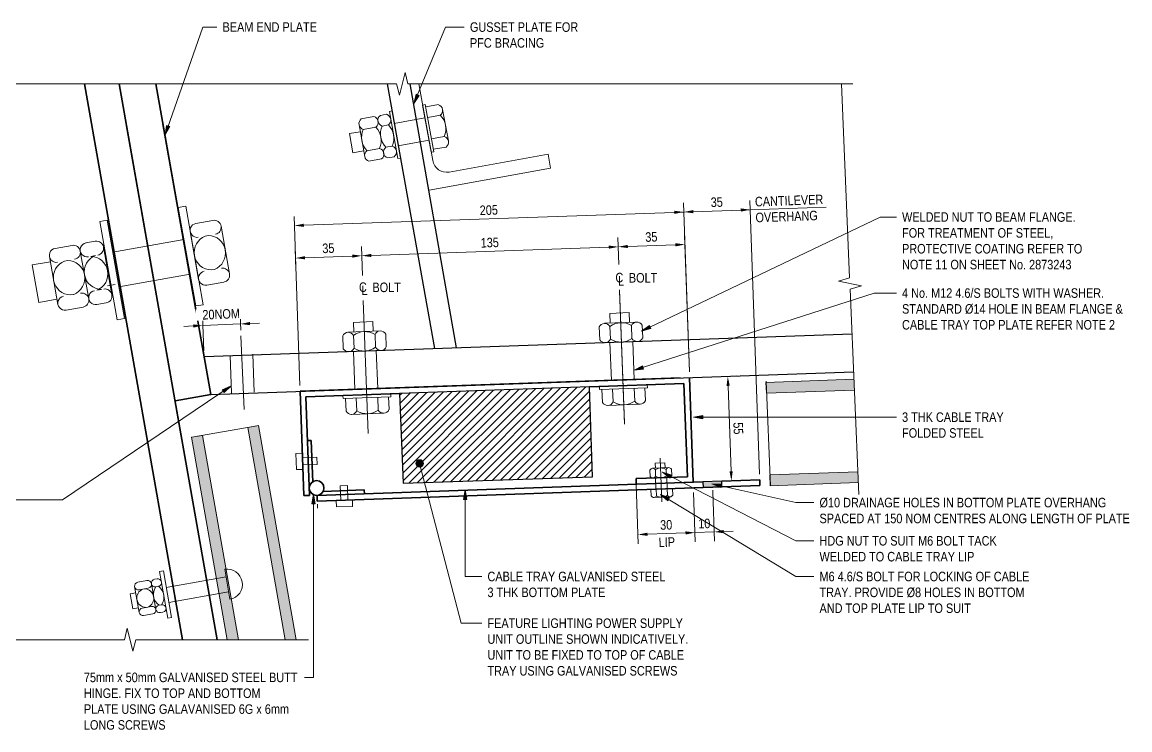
# Model space of a CAD drawing. Header units: metres. Extents: x 5.83 to 10.65, y 0.97 to 2.67.
# Drawn here: x 9.562 to 10.145, y 1.693 to 2.065 of the extents above; entities that cross this region are included whole.
import ezdxf

# ---------------------------------------------------------------- set-up
doc = ezdxf.new("R2010")
doc.units = ezdxf.units.M
doc.linetypes.add('JacobsCenter', pattern=[0.015, 0.009, -0.0015, 0.003, -0.0015])
doc.linetypes.add('JacobsDash', pattern=[0.0045, 0.003, -0.0015])
doc.layers.get('Defpoints').update_dxf_attribs({"color": 41})
for name, color, linetype, lineweight in [('A-ANNO-DIMS', 7, 'Continuous', 9), ('A-ANNO-NOTE', 7, 'Continuous', 9), ('A-DETL', 7, 'Continuous', 13), ('A-DETL-GENF', 7, 'Continuous', 9), ('G-ANNO-TEXT', 7, 'Continuous', 9)]:
    doc.layers.add(name, color=color, linetype=linetype, lineweight=lineweight)
doc.styles.add('Arial Narrow_1', font='ARIALN.TTF', dxfattribs={"height": 0.0025})
doc.styles.add('Arial Narrow_2', font='ARIALN.TTF', dxfattribs={"height": 0.005})
doc.dimstyles.new('Dimension_Standard_O__mm_', dxfattribs={"dimscale": 0.3048, "dimtxt": 0.005117, "dimasz": 0.016404, "dimexe": 0.015748, "dimexo": 0.009843, "dimgap": 0.009843, "dimtad": 1, "dimdec": 0, "dimlfac": 1000, "dimzin": 0, "dimdsep": 46, "dimtxsty": 'Arial Narrow_2', "dimsah": 1, "dimcen": 0.09, "dimaunit": 1, "dimadec": 4, "dimazin": 0, "dimtfac": 1, "dimtdec": 4, "dimtix": 1, "dimtmove": 0, "dimatfit": 3, "dimfxl": 1, "dimtvp": 1, "dimtfill": 1, "dimtolj": 1, "dimtzin": 0, "dimlwd": 18, "dimlwe": 18, "dimarcsym": 2})
doc.dimstyles.new('Dimension_Standard_T__mm__2', dxfattribs={"dimscale": 0.3048, "dimtxt": 0.005117, "dimasz": 0.016404, "dimexe": 0.015748, "dimexo": 0.009843, "dimgap": 0.006562, "dimtad": 1, "dimdec": 0, "dimlfac": 1000, "dimzin": 0, "dimdsep": 46, "dimtxsty": 'Arial Narrow_2', "dimsah": 1, "dimcen": 0.09, "dimaunit": 1, "dimadec": 4, "dimazin": 0, "dimtfac": 1, "dimtdec": 4, "dimtix": 1, "dimtmove": 0, "dimatfit": 3, "dimfxl": 1, "dimtvp": 1, "dimtolj": 1, "dimtzin": 0, "dimlwd": 18, "dimlwe": 18, "dimarcsym": 2})

# ---------------------------------------------------------------- blocks, each defined once
blk = doc.blocks.new('CS_DET_BreakLine_ViewScale - Std Break-6970492-DRG-2873236 - DETAIL F CABLE TRAY DETAIL')
at = {"layer": 'A-DETL-GENF'}
for p, q in [((0.1035, -0.006), (0.1065, 0.006)), ((0.1065, 0.006), (0.108, 0)), ((0, 0), (0.102, 0)), ((0.102, 0), (0.1035, -0.006)), ((0.108, 0), (0.216, 0))]:
    blk.add_line(p, q, dxfattribs=at)
blk = doc.blocks.new('CS_DET_BreakLine_ViewScale - Std Break-6970493-DRG-2873236 - DETAIL F CABLE TRAY DETAIL')
at = {"layer": 'A-DETL-GENF'}
for p, q in [((0.22953, -0.006), (0.23253, 0.006)), ((0.23253, 0.006), (0.23403, 0)), ((0, 0), (0.22803, 0)), ((0.22803, 0), (0.22953, -0.006)), ((0.23403, 0), (0.46807, 0))]:
    blk.add_line(p, q, dxfattribs=at)
blk = doc.blocks.new('CS_DET_BreakLine_ViewScale - Std Break-6970495-DRG-2873236 - DETAIL F CABLE TRAY DETAIL')
at = {"layer": 'A-DETL-GENF'}
for p, q in [((0.08636, 0.006), (0.08486, 0)), ((0.08936, -0.006), (0.08636, 0.006)), ((0.08486, 0), (-0.006, 0)), ((0.09086, 0), (0.08936, -0.006)), ((0.18171, 0), (0.09086, 0))]:
    blk.add_line(p, q, dxfattribs=at)
blk = doc.blocks.new('CS_Annot_Centreline Symbol4 - CS_Annot_Centreline Symbol-6057300-DRG-2873236 - DETAIL F CABLE TRAY DETAIL')
at = {"layer": 'A-ANNO-NOTE', "char_height": 0.0025, "attachment_point": 1, "style": 'Arial Narrow_1'}
for s, insert, width in [('C  ', (-0.00109, 0.00476), 0.0044093), ('L', (-0.00041, 0.00392), 0.0019241)]:
    blk.add_mtext(s, dxfattribs=dict(at, insert=insert, width=width))
blk = doc.blocks.new('DIMBLOCK16-DRG-2873236 - DETAIL F CABLE TRAY DETAIL')
at = {"layer": 'A-ANNO-DIMS', "color": 0, "lineweight": 18, "transparency": 16777216}
for p, q in [((9.91348, 1.88094), (9.91037, 1.96981)), ((9.71067, 1.95803), (9.90554, 1.96483)), ((9.70861, 1.87379), (9.70551, 1.96265))]:
    blk.add_line(p, q, dxfattribs=at)
at = {"layer": 'A-ANNO-DIMS', "color": 0, "transparency": 16777216}
for points in [[(9.90552, 1.96567), (9.90557, 1.964), (9.91054, 1.96501)], [(9.71064, 1.95886), (9.7107, 1.9572), (9.70567, 1.95785)]]:
    blk.add_solid(points, dxfattribs=at)
at = {"layer": 'Defpoints', "color": 0, "transparency": 16777216}
for p in [(9.91054, 1.96501), (9.91358, 1.87795), (9.70871, 1.87079)]:
    blk.add_point(p, dxfattribs=at)
at = {"layer": 'A-ANNO-DIMS', "color": 0, "lineweight": 18, "transparency": 16777216, "insert": (9.80795, 1.96598), "char_height": 0.005, "width": 0.0114039, "attachment_point": 5, "rotation": 2, "style": 'Arial Narrow_2'}
blk.add_mtext('\\A1;205', dxfattribs=at)
blk = doc.blocks.new('DIMBLOCK17-DRG-2873236 - DETAIL F CABLE TRAY DETAIL')
at = {"layer": 'A-ANNO-DIMS', "color": 0, "lineweight": 18, "transparency": 16777216}
for p, q in [((9.91348, 1.88094), (9.91097, 1.95274)), ((9.8764, 1.93735), (9.87591, 1.95152)), ((9.90614, 1.94777), (9.88107, 1.94689))]:
    blk.add_line(p, q, dxfattribs=at)
at = {"layer": 'A-ANNO-DIMS', "color": 0, "transparency": 16777216}
for points in [[(9.88104, 1.94773), (9.8811, 1.94606), (9.87608, 1.94672)], [(9.90611, 1.9486), (9.90617, 1.94694), (9.91114, 1.94794)]]:
    blk.add_solid(points, dxfattribs=at)
at = {"layer": 'Defpoints', "color": 0, "transparency": 16777216}
for p in [(9.87608, 1.94672), (9.87651, 1.93435), (9.91358, 1.87795)]:
    blk.add_point(p, dxfattribs=at)
at = {"layer": 'A-ANNO-DIMS', "color": 0, "lineweight": 18, "transparency": 16777216, "insert": (9.89345, 1.95188), "char_height": 0.005, "width": 0.0076026, "attachment_point": 5, "rotation": 2, "style": 'Arial Narrow_2'}
blk.add_mtext('\\A1;35', dxfattribs=at)
blk = doc.blocks.new('DIMBLOCK18-DRG-2873236 - DETAIL F CABLE TRAY DETAIL')
at = {"layer": 'A-ANNO-DIMS', "color": 0, "lineweight": 18, "transparency": 16777216}
for p, q in [((9.74152, 1.93167), (9.74099, 1.9468)), ((9.87108, 1.94654), (9.74616, 1.94218)), ((9.8764, 1.93735), (9.87591, 1.95152))]:
    blk.add_line(p, q, dxfattribs=at)
at = {"layer": 'A-ANNO-DIMS', "color": 0, "transparency": 16777216}
for points in [[(9.87105, 1.94738), (9.87111, 1.94571), (9.87608, 1.94672)], [(9.74613, 1.94301), (9.74619, 1.94135), (9.74116, 1.94201)]]:
    blk.add_solid(points, dxfattribs=at)
at = {"layer": 'Defpoints', "color": 0, "transparency": 16777216}
for p in [(9.74116, 1.94201), (9.74163, 1.92867), (9.87651, 1.93435)]:
    blk.add_point(p, dxfattribs=at)
at = {"layer": 'A-ANNO-DIMS', "color": 0, "lineweight": 18, "transparency": 16777216, "insert": (9.80846, 1.94891), "char_height": 0.005, "width": 0.0114039, "attachment_point": 5, "rotation": 2, "style": 'Arial Narrow_2'}
blk.add_mtext('\\A1;135', dxfattribs=at)
blk = doc.blocks.new('DIMBLOCK19-DRG-2873236 - DETAIL F CABLE TRAY DETAIL')
at = {"layer": 'A-ANNO-DIMS', "color": 0, "lineweight": 18, "transparency": 16777216}
for p, q in [((9.74152, 1.93167), (9.74099, 1.9468)), ((9.70648, 1.93478), (9.7061, 1.94559)), ((9.73616, 1.94183), (9.71127, 1.94096))]:
    blk.add_line(p, q, dxfattribs=at)
at = {"layer": 'A-ANNO-DIMS', "color": 0, "transparency": 16777216}
for points in [[(9.71124, 1.9418), (9.7113, 1.94013), (9.70627, 1.94079)], [(9.73613, 1.94267), (9.73619, 1.941), (9.74116, 1.94201)]]:
    blk.add_solid(points, dxfattribs=at)
at = {"layer": 'Defpoints', "color": 0, "transparency": 16777216}
for p in [(9.70627, 1.94079), (9.70658, 1.93178), (9.74163, 1.92867)]:
    blk.add_point(p, dxfattribs=at)
at = {"layer": 'A-ANNO-DIMS', "color": 0, "lineweight": 18, "transparency": 16777216, "insert": (9.72356, 1.94595), "char_height": 0.005, "width": 0.0076026, "attachment_point": 5, "rotation": 2, "style": 'Arial Narrow_2'}
blk.add_mtext('\\A1;35', dxfattribs=at)
blk = doc.blocks.new('DIMBLOCK20-DRG-2873236 - DETAIL F CABLE TRAY DETAIL')
at = {"layer": 'A-ANNO-DIMS', "color": 0, "lineweight": 18, "transparency": 16777216}
for p, q in [((9.88551, 1.82193), (9.8866, 1.79068)), ((9.91569, 1.81752), (9.91659, 1.79172)), ((9.91143, 1.79635), (9.89143, 1.79565))]:
    blk.add_line(p, q, dxfattribs=at)
at = {"layer": 'A-ANNO-DIMS', "color": 0, "transparency": 16777216}
for points in [[(9.8914, 1.79648), (9.89146, 1.79482), (9.88644, 1.79547)], [(9.9114, 1.79718), (9.91146, 1.79551), (9.91643, 1.79652)]]:
    blk.add_solid(points, dxfattribs=at)
at = {"layer": 'Defpoints', "color": 0, "transparency": 16777216}
for p in [(9.88541, 1.82493), (9.91559, 1.82052), (9.88644, 1.79547)]:
    blk.add_point(p, dxfattribs=at)
at = {"layer": 'A-ANNO-DIMS', "color": 0, "lineweight": 18, "transparency": 16777216, "char_height": 0.005, "width": 0.0103318, "attachment_point": 5, "rotation": 2, "style": 'Arial Narrow_2'}
for s, insert in [('\\A1;30', (9.90127, 1.80055)), ('\\A1;LIP', (9.90159, 1.7915))]:
    blk.add_mtext(s, dxfattribs=dict(at, insert=insert))
blk = doc.blocks.new('DIMBLOCK21-DRG-2873236 - DETAIL F CABLE TRAY DETAIL')
at = {"layer": 'A-ANNO-DIMS', "color": 0, "lineweight": 18, "transparency": 16777216}
for p, q in [((9.92575, 1.81797), (9.92665, 1.79208)), ((9.91569, 1.81752), (9.91659, 1.79172)), ((9.91143, 1.79635), (9.90643, 1.79617)), ((9.92649, 1.79687), (9.91643, 1.79652)), ((9.93148, 1.79705), (9.93648, 1.79722))]:
    blk.add_line(p, q, dxfattribs=at)
at = {"layer": 'A-ANNO-DIMS', "color": 0, "transparency": 16777216}
for points in [[(9.9114, 1.79718), (9.91146, 1.79551), (9.91643, 1.79652)], [(9.93145, 1.79788), (9.93151, 1.79621), (9.92649, 1.79687)]]:
    blk.add_solid(points, dxfattribs=at)
at = {"layer": 'Defpoints', "color": 0, "transparency": 16777216}
for p in [(9.91559, 1.82052), (9.92565, 1.82097), (9.91643, 1.79652)]:
    blk.add_point(p, dxfattribs=at)
at = {"layer": 'A-ANNO-DIMS', "color": 0, "lineweight": 18, "transparency": 16777216, "insert": (9.9213, 1.80125), "char_height": 0.005, "width": 0.0076026, "attachment_point": 5, "rotation": 2, "style": 'Arial Narrow_2'}
blk.add_mtext('\\A1;10', dxfattribs=at)
blk = doc.blocks.new('DIMBLOCK22-DRG-2873236 - DETAIL F CABLE TRAY DETAIL')
at = {"layer": 'A-ANNO-DIMS', "color": 0, "lineweight": 18, "transparency": 16777216}
for p, q in [((9.91348, 1.88094), (9.91037, 1.96981)), ((9.95038, 1.8272), (9.94535, 1.97103)), ((9.94052, 1.96606), (9.91554, 1.96518))]:
    blk.add_line(p, q, dxfattribs=at)
at = {"layer": 'A-ANNO-DIMS', "color": 0, "transparency": 16777216}
for points in [[(9.91551, 1.96602), (9.91557, 1.96435), (9.91054, 1.96501)], [(9.94049, 1.96689), (9.94055, 1.96522), (9.94552, 1.96623)]]:
    blk.add_solid(points, dxfattribs=at)
at = {"layer": 'Defpoints', "color": 0, "transparency": 16777216}
for p in [(9.91054, 1.96501), (9.91358, 1.87795), (9.95048, 1.8242)]:
    blk.add_point(p, dxfattribs=at)
at = {"layer": 'A-ANNO-DIMS', "color": 0, "lineweight": 18, "transparency": 16777216, "insert": (9.92787, 1.97017), "char_height": 0.005, "width": 0.0076026, "attachment_point": 5, "rotation": 2, "style": 'Arial Narrow_2'}
blk.add_mtext('\\A1;35', dxfattribs=at)
blk = doc.blocks.new('DIMBLOCK23-DRG-2873236 - DETAIL F CABLE TRAY DETAIL')
at = {"layer": 'A-ANNO-DIMS', "color": 0, "lineweight": 18, "transparency": 16777216}
for p, q in [((9.93313, 1.87863), (9.93846, 1.87882)), ((9.93541, 1.82868), (9.93384, 1.87365)), ((9.93505, 1.82366), (9.94038, 1.82385))]:
    blk.add_line(p, q, dxfattribs=at)
at = {"layer": 'A-ANNO-DIMS', "color": 0, "transparency": 16777216}
for points in [[(9.93467, 1.87368), (9.93301, 1.87362), (9.93367, 1.87865)], [(9.93625, 1.82871), (9.93458, 1.82865), (9.93559, 1.82368)]]:
    blk.add_solid(points, dxfattribs=at)
at = {"layer": 'Defpoints', "color": 0, "transparency": 16777216}
for p in [(9.93013, 1.87852), (9.93367, 1.87865), (9.93205, 1.82356)]:
    blk.add_point(p, dxfattribs=at)
at = {"layer": 'A-ANNO-DIMS', "color": 0, "lineweight": 18, "transparency": 16777216, "insert": (9.93917, 1.85132), "char_height": 0.005, "width": 0.0076026, "attachment_point": 5, "rotation": 272, "style": 'Arial Narrow_2'}
blk.add_mtext('\\A1;55', dxfattribs=at)
blk = doc.blocks.new('DIMBLOCK24-DRG-2873236 - DETAIL F CABLE TRAY DETAIL')
at = {"layer": 'A-ANNO-DIMS', "color": 0, "lineweight": 18, "transparency": 16777216}
for p, q in [((9.65806, 1.89204), (9.6573, 1.91012)), ((9.6773, 1.90616), (9.6575, 1.90533)), ((9.67743, 1.90297), (9.67709, 1.91095)), ((9.68229, 1.90637), (9.68729, 1.90658)), ((9.65251, 1.90512), (9.64751, 1.90491))]:
    blk.add_line(p, q, dxfattribs=at)
at = {"layer": 'A-ANNO-DIMS', "color": 0, "transparency": 16777216}
for points in [[(9.65247, 1.90595), (9.65254, 1.90428), (9.6575, 1.90533)], [(9.68226, 1.9072), (9.68233, 1.90554), (9.6773, 1.90616)]]:
    blk.add_solid(points, dxfattribs=at)
at = {"layer": 'Defpoints', "color": 0, "transparency": 16777216}
for p in [(9.67756, 1.89998), (9.65819, 1.88904)]:
    blk.add_point(p, dxfattribs=at)
at = {"layer": 'A-ANNO-DIMS', "color": 0, "lineweight": 18, "transparency": 16777216, "insert": (9.66716, 1.91132), "char_height": 0.005, "width": 0.0256345, "attachment_point": 5, "rotation": 2.40956, "style": 'Arial Narrow_2', "bg_fill": 3, "box_fill_scale": 1.1, "bg_fill_color": 256, "bg_fill_true_color": 13158600, "bg_fill_transparency": 0}
blk.add_mtext('\\A1;20NOM', dxfattribs=at)
at = {"layer": 'Defpoints', "color": 0, "transparency": 16777216}
blk.add_point((9.6575, 1.90533), dxfattribs=at)

msp = doc.modelspace()

# ---------------------------------------------------------------- hatches: boundary and pattern name
at = {"layer": 'A-DETL-GENF', "true_color": 0xc0c0c0}
for points in [[(9.95396, 1.86974), (10.00026, 1.87135), (10.00001, 1.87709), (9.95376, 1.87548)], [(9.67621, 1.74021), (9.65727, 1.84762), (9.65161, 1.84662), (9.67037, 1.74021)], [(9.70084, 1.74021), (9.70667, 1.74021), (9.68681, 1.85283), (9.68115, 1.85183)], [(9.95599, 1.82116), (10.0023, 1.82278), (10.00206, 1.82852), (9.95579, 1.8269)], [(9.92067, 1.82028), (9.93056, 1.82063), (9.93056, 1.82363), (9.92056, 1.82328)]]:
    msp.add_hatch(color=9, dxfattribs=at).paths.add_polyline_path(points)
at = {"layer": 'A-DETL-GENF', "true_color": 0x78aac8}
h = msp.add_hatch(dxfattribs=at)
h.set_pattern_fill('FP_1', color=143, style=0, pattern_type=2)
h.set_pattern_definition([(45, (3.5437894, 0), (-0.0021213203, 0.0021213203), [])])
h.paths.add_polyline_path([(9.76295, 1.82242), (9.86255, 1.8259), (9.86091, 1.8731), (9.76097, 1.86961)])
at = {"layer": 'G-ANNO-TEXT'}
for points in [[(9.76857, 2.02202), (9.7713, 2.02631), (9.76967, 2.02698)], [(9.63767, 2.00552), (9.64015, 2.00994), (9.63849, 2.01053)], [(9.88831, 1.90236), (9.8932, 1.90372), (9.89244, 1.90531)], [(9.88435, 1.8818), (9.88938, 1.88249), (9.88884, 1.88417)], [(9.67239, 1.87363), (9.66776, 1.87157), (9.66874, 1.8701)], [(9.91562, 1.85721), (9.92062, 1.85633), (9.92062, 1.85809)], [(9.8994, 1.82819), (9.90344, 1.82512), (9.90425, 1.82669)], [(9.79546, 1.81899), (9.79458, 1.81399), (9.79634, 1.81399)], [(9.92527, 1.8222), (9.92996, 1.82024), (9.93034, 1.82196)], [(9.71576, 1.81663), (9.71488, 1.81163), (9.71664, 1.81163)], [(9.8983, 1.81661), (9.90212, 1.81326), (9.90303, 1.81477)]]:
    msp.add_hatch(color=256, dxfattribs=at).paths.add_polyline_path(points)
h = msp.add_hatch(color=256, dxfattribs=at)
edge = h.paths.add_edge_path()
edge.add_arc((9.77154, 1.83284), 0.002, 0, 360)

# ---------------------------------------------------------------- linework, layer by layer
at = {"layer": 'A-DETL', "lineweight": 35}
for p, q in [((9.64679, 1.74021), (9.59527, 2.03239)), ((9.61355, 2.03239), (9.64616, 1.84744)), ((9.63276, 2.03239), (9.66171, 1.86915)), ((9.66507, 1.74021), (9.61727, 2.01128)), ((9.6365, 2.01128), (9.66171, 1.86915)), ((9.70871, 1.87079), (9.90859, 1.87777)), ((9.9155, 1.82298), (9.91358, 1.87795)), ((9.71063, 1.81602), (9.70871, 1.87079)), ((9.86091, 1.8731), (9.91057, 1.87484)), ((9.91239, 1.82587), (9.91057, 1.87484)), ((9.64292, 1.86584), (9.66171, 1.86915)), ((9.71169, 1.86789), (9.76097, 1.86961)), ((9.71362, 1.81602), (9.71169, 1.86789)), ((9.71255, 1.84485), (9.71455, 1.84492)), ((9.71536, 1.823), (9.71455, 1.84492)), ((9.88541, 1.82493), (9.91239, 1.82587)), ((9.88552, 1.82193), (9.88541, 1.82493)), ((9.93056, 1.82351), (9.95048, 1.8242)), ((9.95058, 1.8212), (9.95048, 1.8242)), ((9.71763, 1.81607), (9.92057, 1.82316)), ((9.71774, 1.81307), (9.95058, 1.8212)), ((9.72083, 1.81818), (9.74243, 1.81894)), ((9.74243, 1.81894), (9.7425, 1.81694)), ((9.71063, 1.81602), (9.71362, 1.81602)), ((9.71763, 1.81607), (9.71774, 1.81307))]:
    msp.add_line(p, q, dxfattribs=at)
at = {"layer": 'A-DETL', "lineweight": 25}
for p, q in [((9.75451, 2.03239), (9.77931, 1.89327)), ((9.76641, 2.03239), (9.79087, 1.89367)), ((9.65819, 1.88904), (9.99901, 1.90094)), ((9.66171, 1.86915), (9.99985, 1.88096)), ((9.93056, 1.82363), (9.92056, 1.82328)), ((9.92056, 1.82328), (9.92067, 1.82028)), ((9.92067, 1.82028), (9.93056, 1.82063)), ((9.93056, 1.82063), (9.93056, 1.82363))]:
    msp.add_line(p, q, dxfattribs=at)
at = {"layer": 'A-DETL'}
for p, q in [((9.77121, 2.03239), (9.77847, 1.99207)), ((9.78718, 1.98602), (9.83915, 1.99538)), ((9.83915, 1.99538), (9.84048, 1.988)), ((9.77651, 1.97648), (9.84048, 1.988)), ((9.8716, 1.91172), (9.88179, 1.91214)), ((9.87181, 1.90664), (9.8716, 1.91172)), ((9.88179, 1.91214), (9.882, 1.90704)), ((9.73671, 1.90701), (9.74691, 1.90743)), ((9.73693, 1.90193), (9.73671, 1.90701)), ((9.74691, 1.90743), (9.74712, 1.90233)), ((9.86874, 1.90652), (9.88573, 1.90719)), ((9.88327, 1.8986), (9.88298, 1.90535)), ((9.8889, 1.89884), (9.88862, 1.90559)), ((9.73141, 1.89318), (9.73113, 1.89993)), ((9.73386, 1.90181), (9.75085, 1.90248)), ((9.73705, 1.89341), (9.73676, 1.90017)), ((9.74839, 1.89389), (9.7481, 1.90064)), ((9.75402, 1.89413), (9.75374, 1.90088)), ((9.86629, 1.89789), (9.86601, 1.90464)), ((9.87193, 1.89812), (9.87165, 1.90488)), ((9.87243, 1.87651), (9.87168, 1.8965)), ((9.88442, 1.87693), (9.88367, 1.89691)), ((9.6726, 1.86988), (9.67191, 1.88952)), ((9.68459, 1.8703), (9.68384, 1.89028)), ((9.73755, 1.8718), (9.7368, 1.89178)), ((9.74954, 1.87222), (9.74879, 1.8922)), ((9.86613, 1.8731), (9.89129, 1.87409)), ((9.86619, 1.87164), (9.86613, 1.8731)), ((9.89135, 1.87263), (9.86619, 1.87164)), ((9.86746, 1.87169), (9.86773, 1.86497)), ((9.8731, 1.87191), (9.87337, 1.86519)), ((9.88444, 1.87236), (9.8847, 1.86564)), ((9.89008, 1.87258), (9.89034, 1.86586)), ((9.89129, 1.87409), (9.89135, 1.87263)), ((9.73125, 1.86838), (9.75641, 1.86938)), ((9.73131, 1.86693), (9.73125, 1.86838)), ((9.75647, 1.86792), (9.73131, 1.86693)), ((9.73258, 1.86698), (9.73285, 1.86026)), ((9.73822, 1.8672), (9.73848, 1.86048)), ((9.74956, 1.86765), (9.74982, 1.86093)), ((9.75519, 1.86787), (9.75546, 1.86115)), ((9.75641, 1.86938), (9.75647, 1.86792)), ((9.75271, 1.85932), (9.73598, 1.85864)), ((9.88759, 1.86403), (9.87087, 1.86335)), ((9.70641, 1.83806), (9.70985, 1.83819)), ((9.70673, 1.8296), (9.70641, 1.83806)), ((9.70985, 1.83819), (9.71016, 1.82973)), ((9.71756, 1.83612), (9.70994, 1.83583)), ((9.70994, 1.83583), (9.71007, 1.83209)), ((9.71756, 1.83612), (9.7177, 1.83237)), ((9.71016, 1.82973), (9.70673, 1.8296)), ((9.71007, 1.83209), (9.7177, 1.83237)), ((9.8941, 1.83032), (9.9026, 1.83066)), ((9.89553, 1.83292), (9.90063, 1.83313)), ((9.89564, 1.83038), (9.89553, 1.83292)), ((9.90063, 1.83313), (9.90073, 1.83058)), ((9.90137, 1.82636), (9.90123, 1.82974)), ((9.90419, 1.82648), (9.90404, 1.82986)), ((9.89288, 1.826), (9.89274, 1.82938)), ((9.8957, 1.82612), (9.89556, 1.8295)), ((9.89582, 1.81929), (9.89559, 1.82529)), ((9.90181, 1.8195), (9.90159, 1.8255)), ((9.72983, 1.82113), (9.73358, 1.82126)), ((9.72983, 1.82113), (9.7301, 1.8135)), ((9.73384, 1.81363), (9.73358, 1.82126)), ((9.90455, 1.8196), (9.89325, 1.81915)), ((9.89325, 1.81915), (9.89338, 1.81579)), ((9.89607, 1.81926), (9.8962, 1.8159)), ((9.90173, 1.81948), (9.90187, 1.81612)), ((9.90455, 1.8196), (9.90469, 1.81624)), ((9.72774, 1.81342), (9.7362, 1.81372)), ((9.72786, 1.80999), (9.72774, 1.81342)), ((9.7301, 1.8135), (9.73384, 1.81363)), ((9.7362, 1.81372), (9.73632, 1.81028)), ((9.90331, 1.81532), (9.89495, 1.81498)), ((9.73632, 1.81028), (9.72786, 1.80999))]:
    msp.add_line(p, q, dxfattribs=at)
at = {"layer": 'A-DETL', "lineweight": 9}
for p, q in [((9.75417, 2.01634), (9.7509, 2.01578)), ((9.75705, 2.01815), (9.75564, 2.01789)), ((9.75564, 2.01789), (9.76006, 1.9931)), ((9.76146, 1.99335), (9.75705, 2.01815)), ((9.77316, 2.0212), (9.77456, 2.02146)), ((9.77769, 1.99643), (9.77316, 2.0212)), ((9.77456, 2.02146), (9.77912, 1.99669)), ((9.7748, 2.0202), (9.78144, 2.02142)), ((9.78364, 2.01895), (9.78667, 2.00249)), ((9.74267, 1.99417), (9.73969, 2.01089)), ((9.74754, 2.01516), (9.74089, 2.01397)), ((9.75516, 2.01078), (9.75183, 2.01019)), ((9.75821, 2.0116), (9.77438, 2.01455)), ((9.77582, 2.01466), (9.78246, 2.01587)), ((9.73467, 2.00621), (9.74034, 2.00722)), ((9.73644, 1.99616), (9.73467, 2.00621)), ((9.74853, 2.0096), (9.74188, 2.00842)), ((9.77787, 2.0035), (9.78449, 2.00471)), ((9.75715, 1.99961), (9.75383, 1.99902)), ((9.76032, 1.99979), (9.77656, 2.00271)), ((9.77889, 1.99795), (9.78551, 1.99916)), ((9.74213, 1.99718), (9.73644, 1.99616)), ((9.75052, 1.99843), (9.74387, 1.99724)), ((9.75151, 1.99288), (9.74486, 1.99169)), ((9.75814, 1.99406), (9.75477, 1.99348)), ((9.76006, 1.9931), (9.76146, 1.99335)), ((9.77912, 1.99669), (9.77769, 1.99643)), ((9.90554, 1.96483), (9.9855, 1.96763)), ((10.00001, 1.87709), (9.95376, 1.87548)), ((9.95376, 1.87548), (9.95396, 1.86974)), ((9.95608, 1.82111), (9.95377, 1.87606)), ((9.95396, 1.86974), (10.00026, 1.87135)), ((9.65727, 1.84762), (9.65161, 1.84662)), ((9.65182, 1.84662), (9.68502, 1.85251)), ((9.67621, 1.74021), (9.65727, 1.84762)), ((9.68681, 1.85283), (9.68115, 1.85183)), ((9.68115, 1.85183), (9.70084, 1.74021)), ((9.70667, 1.74021), (9.68681, 1.85283)), ((9.65161, 1.84662), (9.67037, 1.74021)), ((10.00206, 1.82852), (9.95579, 1.8269)), ((9.95579, 1.8269), (9.95599, 1.82116)), ((9.95599, 1.82116), (10.0023, 1.82278))]:
    msp.add_line(p, q, dxfattribs=at)
at = {"layer": 'A-DETL', "color": 252, "true_color": 0x888888}
for p, q in [((9.64461, 1.96733), (9.64851, 1.96802)), ((9.65378, 1.91561), (9.64461, 1.96733)), ((9.64851, 1.96802), (9.65769, 1.9163)), ((9.60719, 1.96069), (9.60328, 1.96)), ((9.60328, 1.96), (9.61246, 1.90828)), ((9.61636, 1.90897), (9.60719, 1.96069)), ((9.65386, 1.959), (9.66283, 1.96059)), ((9.65533, 1.92961), (9.65087, 1.95472)), ((9.65882, 1.95237), (9.66046, 1.95266)), ((9.67157, 1.93249), (9.66712, 1.9576)), ((9.67157, 1.93249), (9.66712, 1.9576)), ((9.57983, 1.94587), (9.5888, 1.94746)), ((9.59607, 1.94875), (9.60094, 1.94961)), ((9.60968, 1.92151), (9.60522, 1.94662)), ((9.58129, 1.91647), (9.57683, 1.94158)), ((9.59753, 1.91936), (9.59308, 1.94447)), ((9.59753, 1.91936), (9.59308, 1.94447)), ((9.60103, 1.94212), (9.59856, 1.94169)), ((9.56776, 1.93718), (9.57731, 1.93888)), ((9.57125, 1.91749), (9.56776, 1.93718)), ((9.58478, 1.93924), (9.58642, 1.93953)), ((9.66198, 1.93454), (9.66362, 1.93483)), ((9.60419, 1.92429), (9.60173, 1.92385)), ((9.60746, 1.92615), (9.61136, 1.92684)), ((9.65961, 1.92661), (9.66858, 1.9282)), ((9.57125, 1.91749), (9.58081, 1.91918)), ((9.58795, 1.92141), (9.58958, 1.9217)), ((9.60182, 1.91636), (9.60669, 1.91723)), ((9.58557, 1.91348), (9.59454, 1.91507)), ((9.65769, 1.9163), (9.65378, 1.91561)), ((9.61636, 1.90897), (9.61246, 1.90828)), ((9.66902, 1.77722), (9.67181, 1.76146)), ((9.61928, 1.76438), (9.62068, 1.7565))]:
    msp.add_line(p, q, dxfattribs=at)
at = {"layer": 'A-DETL', "color": 252, "linetype": 'JacobsDash', "true_color": 0x888888}
for p, q in [((9.64758, 1.95058), (9.61016, 1.94395)), ((9.65081, 1.93235), (9.61339, 1.92572)), ((9.63831, 1.76774), (9.66972, 1.77328)), ((9.61928, 1.76438), (9.62223, 1.76491)), ((9.6397, 1.75986), (9.67111, 1.7654)), ((9.62068, 1.7565), (9.62362, 1.75702))]:
    msp.add_line(p, q, dxfattribs=at)
at = {"layer": 'A-DETL', "linetype": 'JacobsCenter', "lineweight": 9}
for p, q in [((9.87931, 1.85423), (9.87671, 1.92418)), ((9.87933, 1.85356), (9.87673, 1.92351)), ((9.74442, 1.84855), (9.74183, 1.9185)), ((9.67919, 1.86124), (9.67756, 1.89998)), ((9.89895, 1.81264), (9.89809, 1.83566))]:
    msp.add_line(p, q, dxfattribs=at)
at = {"layer": 'A-DETL', "color": 143, "lineweight": 25, "true_color": 0x78aac8}
for p, q in [((9.86091, 1.8731), (9.76097, 1.86961)), ((9.86255, 1.8259), (9.86091, 1.8731)), ((9.76097, 1.86961), (9.76295, 1.82242)), ((9.76295, 1.82242), (9.86255, 1.8259))]:
    msp.add_line(p, q, dxfattribs=at)
at = {"layer": 'A-DETL', "color": 7, "lineweight": 9, "true_color": 0xffffff}
for p, q in [((9.92572, 1.81882), (9.92579, 1.81679)), ((9.7178, 1.81143), (9.71787, 1.80941))]:
    msp.add_line(p, q, dxfattribs=at)
at = {"layer": 'A-DETL', "color": 252, "lineweight": 9, "true_color": 0x888888}
for p, q in [((9.63345, 1.77222), (9.63209, 1.77198)), ((9.63677, 1.77646), (9.6348, 1.77611)), ((9.6348, 1.77611), (9.63914, 1.75149)), ((9.64111, 1.75184), (9.63677, 1.77646)), ((9.62407, 1.75452), (9.62167, 1.76811)), ((9.62407, 1.75452), (9.62167, 1.76811)), ((9.62407, 1.75452), (9.62167, 1.76811)), ((9.62815, 1.77128), (9.62329, 1.77043)), ((9.62884, 1.76734), (9.62399, 1.76649)), ((9.63286, 1.75607), (9.63046, 1.76966)), ((9.63286, 1.75607), (9.63046, 1.76966)), ((9.63286, 1.75607), (9.63046, 1.76966)), ((9.63278, 1.76804), (9.63415, 1.76828)), ((9.63054, 1.75769), (9.62569, 1.75683)), ((9.63448, 1.75838), (9.63585, 1.75862)), ((9.63655, 1.75469), (9.63518, 1.75444)), ((9.63124, 1.75375), (9.62638, 1.75289)), ((9.63914, 1.75149), (9.64111, 1.75184))]:
    msp.add_line(p, q, dxfattribs=at)
at = {"layer": 'A-DETL', "lineweight": 35}
msp.add_circle((9.71736, 1.81995), 0.00389, dxfattribs=at)
at = {"layer": 'A-DETL', "lineweight": 9}
for centre, radius, start, end in [((9.75324, 2.01331), 0.00317, 307.32809, 72.88916), ((9.78052, 2.01838), 0.00317, 307.57254, 73.13361), ((9.74281, 2.01145), 0.00317, 127.32809, 252.88916), ((9.74661, 2.01212), 0.00317, 307.32809, 72.88916), ((9.75277, 2.01322), 0.00317, 126.17076, 252.88916), ((9.7478, 2.00371), 0.01021, 336.3561, 43.86116), ((9.77512, 2.00876), 0.01021, 336.60055, 44.10561), ((9.75123, 2.00432), 0.01021, 156.3561, 223.86116), ((9.74117, 2.00253), 0.01021, 336.3561, 43.86116), ((9.76119, 2.00609), 0.01021, 156.3561, 223.86116), ((9.78357, 2.00167), 0.00317, 307.57254, 73.13361), ((9.75575, 1.9965), 0.00317, 127.32809, 251.98995), ((9.75622, 1.99658), 0.00317, 307.32809, 72.88916), ((9.74579, 1.99472), 0.00317, 127.32809, 252.88916), ((9.74959, 1.9954), 0.00317, 307.32809, 72.88916)]:
    msp.add_arc(centre, radius, start, end, dxfattribs=at)
at = {"layer": 'A-DETL'}
for centre, radius, start, end in [((9.78585, 1.9934), 0.0075, 190.21055, 280.21055), ((9.86889, 1.90331), 0.00317, 29.62902, 155.19009), ((9.87767, 1.89663), 0.01021, 58.65703, 126.16209), ((9.88586, 1.90402), 0.00317, 29.62902, 155.19009), ((9.73401, 1.8986), 0.00317, 29.62902, 155.19009), ((9.74279, 1.89192), 0.01021, 58.65703, 126.16209), ((9.75098, 1.89931), 0.00317, 29.62902, 155.19009), ((9.74236, 1.90214), 0.01021, 238.65703, 306.16209), ((9.75114, 1.89546), 0.00317, 209.62902, 335.19009), ((9.86905, 1.89946), 0.00317, 209.62902, 335.19009), ((9.87724, 1.90685), 0.01021, 238.65703, 306.16209), ((9.88602, 1.90017), 0.00317, 209.62902, 335.19009), ((9.73417, 1.89475), 0.00317, 209.62902, 335.19009), ((9.87049, 1.86653), 0.00317, 209.4865, 335.04757), ((9.8787, 1.8739), 0.01021, 238.5145, 306.01956), ((9.88747, 1.8672), 0.00317, 209.4865, 335.04757), ((9.73561, 1.86182), 0.00317, 209.4865, 335.04757), ((9.74382, 1.86919), 0.01021, 238.5145, 306.01956), ((9.75258, 1.86249), 0.00317, 209.4865, 335.04757), ((9.89418, 1.82871), 0.00159, 29.62902, 155.19009), ((9.89857, 1.82538), 0.00511, 58.65703, 126.16209), ((9.90266, 1.82907), 0.00159, 29.62902, 155.19009), ((9.89426, 1.82679), 0.00159, 209.62902, 335.19009), ((9.89835, 1.83048), 0.00511, 238.65703, 306.16209), ((9.90275, 1.82715), 0.00159, 209.62902, 335.19009), ((9.89476, 1.81657), 0.00159, 209.4865, 335.04757), ((9.89887, 1.82025), 0.00511, 238.5145, 306.01956), ((9.90325, 1.8169), 0.00159, 209.4865, 335.04757)]:
    msp.add_arc(centre, radius, start, end, dxfattribs=at)
at = {"layer": 'A-DETL', "color": 252, "true_color": 0x888888}
for centre, radius, start, end in [((9.65451, 1.95536), 0.00369, 100.05819, 280.05819), ((9.66348, 1.95695), 0.00369, 280.05819, 100.05819), ((9.66219, 1.94377), 0.00924, 111.4138, 268.70257), ((9.66025, 1.94343), 0.00924, 291.4138, 88.70257), ((9.58944, 1.94382), 0.00369, 280.05819, 100.05819), ((9.59672, 1.94511), 0.00369, 100.05819, 280.05819), ((9.60159, 1.94598), 0.00369, 280.05819, 100.05819), ((9.58047, 1.94223), 0.00369, 100.05819, 280.05819), ((9.6044, 1.93352), 0.00924, 111.4138, 268.70257), ((9.59836, 1.93245), 0.00924, 291.4138, 88.70257), ((9.58816, 1.93064), 0.00924, 111.4138, 268.70257), ((9.58621, 1.9303), 0.00924, 291.4138, 88.70257), ((9.66793, 1.93184), 0.00369, 280.05819, 100.05819), ((9.65896, 1.93025), 0.0037, 100.05819, 280.05819), ((9.60117, 1.92), 0.00369, 100.05819, 280.05819), ((9.60604, 1.92086), 0.00369, 280.05819, 100.05819), ((9.58493, 1.91712), 0.00369, 100.05819, 280.05819), ((9.5939, 1.91871), 0.00369, 280.05819, 100.05819), ((9.67033, 1.76932), 0.008, 280.60372, 99.45447)]:
    msp.add_arc(centre, radius, start, end, dxfattribs=at)
at = {"layer": 'A-DETL', "color": 252, "lineweight": 9, "true_color": 0x888888}
for centre, radius, start, end in [((9.63243, 1.77001), 0.002, 100, 280), ((9.6338, 1.77025), 0.002, 280, 100), ((9.62364, 1.76846), 0.002, 100, 280), ((9.62779, 1.76218), 0.005, 111.35562, 268.64438), ((9.62674, 1.762), 0.005, 291.35562, 88.64438), ((9.6285, 1.76931), 0.002, 280, 100), ((9.63856, 1.76408), 0.00701, 145.61038, 234.38962), ((9.63007, 1.76258), 0.00701, 325.61038, 54.38962), ((9.62604, 1.75486), 0.002, 100, 280), ((9.63089, 1.75572), 0.002, 280, 100), ((9.63483, 1.75641), 0.002, 100, 280), ((9.6362, 1.75665), 0.002, 280, 100)]:
    msp.add_arc(centre, radius, start, end, dxfattribs=at)
at = {"layer": 'G-ANNO-TEXT'}
for p, q in [((9.63767, 2.00552), (9.65751, 2.0622)), ((9.65751, 2.0622), (9.6649, 2.0622)), ((9.76857, 2.02202), (9.78521, 2.0622)), ((9.78521, 2.0622), (9.79502, 2.0622)), ((9.76967, 2.02698), (9.76857, 2.02202)), ((9.76857, 2.02202), (9.7713, 2.02631)), ((9.7713, 2.02631), (9.76967, 2.02698)), ((9.63849, 2.01053), (9.63767, 2.00552)), ((9.64015, 2.00994), (9.63849, 2.01053)), ((9.63767, 2.00552), (9.64015, 2.00994)), ((10.01391, 1.96238), (10.02233, 1.96238)), ((9.88435, 1.8818), (10.01071, 1.92241)), ((10.01071, 1.92241), (10.02233, 1.92241)), ((9.89244, 1.90531), (9.88831, 1.90236)), ((9.88831, 1.90236), (9.8932, 1.90372)), ((9.8932, 1.90372), (9.89244, 1.90531)), ((9.88884, 1.88417), (9.88435, 1.8818)), ((9.88435, 1.8818), (9.88938, 1.88249)), ((9.88938, 1.88249), (9.88884, 1.88417)), ((9.67239, 1.87363), (9.58376, 1.81382)), ((9.67239, 1.87363), (9.66776, 1.87157)), ((9.66776, 1.87157), (9.66874, 1.8701)), ((9.66874, 1.8701), (9.67239, 1.87363)), ((9.92062, 1.85809), (9.91562, 1.85721)), ((9.91562, 1.85721), (9.92062, 1.85633)), ((9.91562, 1.85721), (10.02233, 1.85721)), ((9.92062, 1.85633), (9.92062, 1.85809)), ((9.77154, 1.83284), (9.79339, 1.7489)), ((9.8994, 1.82819), (9.90344, 1.82512)), ((9.90425, 1.82669), (9.8994, 1.82819)), ((9.8994, 1.82819), (9.96949, 1.79221)), ((9.90344, 1.82512), (9.90425, 1.82669)), ((9.79546, 1.81899), (9.79458, 1.81399)), ((9.79634, 1.81399), (9.79546, 1.81899)), ((9.79546, 1.81899), (9.79546, 1.77345)), ((9.92527, 1.8222), (9.92996, 1.82024)), ((9.93034, 1.82196), (9.92527, 1.8222)), ((9.92527, 1.8222), (9.96949, 1.81229)), ((9.92996, 1.82024), (9.93034, 1.82196)), ((9.58376, 1.81382), (9.51986, 1.81382)), ((9.71576, 1.81663), (9.71488, 1.81163)), ((9.71664, 1.81163), (9.71576, 1.81663)), ((9.71576, 1.81663), (9.71576, 1.72043)), ((9.79458, 1.81399), (9.79634, 1.81399)), ((9.8983, 1.81661), (9.90212, 1.81326)), ((9.90303, 1.81477), (9.8983, 1.81661)), ((9.8983, 1.81661), (9.96949, 1.77345)), ((9.90212, 1.81326), (9.90303, 1.81477)), ((9.96949, 1.81229), (9.97891, 1.81229)), ((9.71488, 1.81163), (9.71664, 1.81163)), ((9.96949, 1.79221), (9.97891, 1.79221)), ((9.79546, 1.77345), (9.80426, 1.77345)), ((9.96949, 1.77345), (9.97891, 1.77345)), ((9.79339, 1.7489), (9.80426, 1.7489)), ((9.71097, 1.72043), (9.71094, 1.72043)), ((9.71576, 1.72043), (9.71097, 1.72043))]:
    msp.add_line(p, q, dxfattribs=at)
msp.add_circle((9.77154, 1.83284), 0.002, dxfattribs=at)

# ---------------------------------------------------------------- block references
at = {"layer": 'A-ANNO-NOTE', "xscale": 2, "yscale": 2, "zscale": 2}
for p in [(9.87673, 1.92351), (9.74183, 1.9185)]:
    msp.add_blockref('CS_Annot_Centreline Symbol4 - CS_Annot_Centreline Symbol-6057300-DRG-2873236 - DETAIL F CABLE TRAY DETAIL', p, dxfattribs=at)
at = {"layer": 'A-DETL-GENF'}
for name, p in [('CS_DET_BreakLine_ViewScale - Std Break-6970493-DRG-2873236 - DETAIL F CABLE TRAY DETAIL', (9.53141, 2.03239)), ('CS_DET_BreakLine_ViewScale - Std Break-6970495-DRG-2873236 - DETAIL F CABLE TRAY DETAIL', (9.53141, 1.74021))]:
    msp.add_blockref(name, p, dxfattribs=at)
at = {"layer": 'A-DETL-GENF', "rotation": 272.4095587519261}
msp.add_blockref('CS_DET_BreakLine_ViewScale - Std Break-6970492-DRG-2873236 - DETAIL F CABLE TRAY DETAIL', (9.99348, 2.03239), dxfattribs=at)

# ---------------------------------------------------------------- texts
at = {"layer": 'G-ANNO-TEXT', "char_height": 0.005, "attachment_point": 1, "style": 'Arial Narrow_2', "bg_fill": 3, "box_fill_scale": 1, "bg_fill_color": 256, "bg_fill_transparency": 0}
for s, insert in [('BEAM END PLATE', (9.6679, 2.0647)), ('GUSSET PLATE FOR ', (9.79802, 2.0647)), ('PFC BRACING', (9.79802, 2.05637)), ('WELDED NUT TO BEAM FLANGE. ', (10.02533, 1.96488)), ('FOR TREATMENT OF STEEL, ', (10.02533, 1.95654)), ('NOTE 11 ON SHEET No. 2873243', (10.02533, 1.93987)), ('4 No. M12 4.6/S BOLTS WITH WASHER.', (10.02533, 1.92491)), ('STANDARD Ø14 HOLE IN BEAM FLANGE & ', (10.02533, 1.91658)), ('CABLE TRAY TOP PLATE REFER NOTE 2', (10.02533, 1.90824)), ('3 THK CABLE TRAY ', (10.02533, 1.85971)), ('FOLDED STEEL ', (10.02533, 1.85138)), ('SPACED AT 150 NOM CENTRES ALONG LENGTH OF PLATE', (9.98191, 1.80645)), ('HDG NUT TO SUIT M6 BOLT TACK ', (9.98191, 1.79471)), ('WELDED TO CABLE TRAY LIP', (9.98191, 1.78637)), ('M6 4.6/S BOLT FOR LOCKING OF CABLE ', (9.98191, 1.77595)), ('3 THK BOTTOM PLATE', (9.80726, 1.76762)), ('TRAY. PROVIDE Ø8 HOLES IN BOTTOM ', (9.98191, 1.76762)), ('AND TOP PLATE LIP TO SUIT ', (9.98191, 1.75928)), ('FEATURE LIGHTING POWER SUPPLY ', (9.80726, 1.7514)), ('UNIT OUTLINE SHOWN INDICATIVELY. ', (9.80726, 1.74307)), ('UNIT TO BE FIXED TO TOP OF CABLE ', (9.80726, 1.73473)), ('TRAY USING GALVANISED SCREWS', (9.80726, 1.7264)), ('HINGE. FIX TO TOP AND BOTTOM ', (9.59496, 1.7146)), ('PLATE USING GALAVANISED 6G x 6mm ', (9.59496, 1.70627)), ('LONG SCREWS', (9.59496, 1.69793))]:
    msp.add_mtext(s, dxfattribs=dict(at, insert=insert))

# ---------------------------------------------------------------- dimensions: what is measured, and where the dimension line sits
at = {"layer": 'A-ANNO-DIMS', "lineweight": 18}
for base, p1, p2, angle, override, picture, middle in [((9.70627, 1.94079), (9.74163, 1.92867), (9.70658, 1.93178), 2, {"dimpost": '<>', "dimfxl": 0.035178}, 'DIMBLOCK19-DRG-2873236 - DETAIL F CABLE TRAY DETAIL', (9.72356, 1.94595)), ((9.93367, 1.87865), (9.93205, 1.82356), (9.93013, 1.87852), 272, {"dimpost": '<>', "dimfxl": 0.055}, 'DIMBLOCK23-DRG-2873236 - DETAIL F CABLE TRAY DETAIL', (9.93917, 1.85132)), ((9.91643, 1.79652), (9.92565, 1.82097), (9.91559, 1.82052), 2, {"dimpost": '<>', "dimfxl": 0.010068}, 'DIMBLOCK21-DRG-2873236 - DETAIL F CABLE TRAY DETAIL', (9.9213, 1.80125))]:
    dim = msp.add_linear_dim(base=base, p1=p1, p2=p2, angle=angle, dimstyle='Dimension_Standard_T__mm__2', override=override, dxfattribs=at)
    dim.commit()
    dim.dimension.update_dxf_attribs({"geometry": picture, "text_midpoint": middle})
dim = msp.add_linear_dim(base=(9.88644, 1.79547), p1=(9.91559, 1.82052), p2=(9.88541, 1.82493), angle=2, text='<>\\XLIP', dimstyle='Dimension_Standard_T__mm__2', override={"dimpost": '<>', "dimfxl": 0.0305}, dxfattribs=at)
dim.commit()
dim.dimension.update_dxf_attribs({"geometry": 'DIMBLOCK20-DRG-2873236 - DETAIL F CABLE TRAY DETAIL', "text_midpoint": (9.90143, 1.796)})

# ---------------------------------------------------------------- next in the draw order: texts
at = {"layer": 'A-ANNO-NOTE', "char_height": 0.005, "attachment_point": 1, "style": 'Arial Narrow_2', "bg_fill": 3, "box_fill_scale": 1, "bg_fill_color": 256, "bg_fill_true_color": 13158600, "bg_fill_transparency": 0}
for insert in [(9.88163, 1.93292), (9.74673, 1.92792)]:
    msp.add_mtext('BOLT', dxfattribs=dict(at, insert=insert))
at = {"layer": 'G-ANNO-TEXT', "insert": (9.94786, 1.97291), "char_height": 0.005, "attachment_point": 1, "rotation": 2, "style": 'Arial Narrow_2', "bg_fill": 3, "box_fill_scale": 1, "bg_fill_color": 256, "bg_fill_transparency": 0}
msp.add_mtext('CANTILEVER ', dxfattribs=at)
at = {"layer": 'G-ANNO-TEXT', "char_height": 0.005, "attachment_point": 1, "style": 'Arial Narrow_2', "bg_fill": 3, "box_fill_scale": 1, "bg_fill_color": 256, "bg_fill_transparency": 0}
for s, insert in [('PROTECTIVE COATING REFER TO ', (10.02533, 1.94821)), ('Ø10 DRAINAGE HOLES IN BOTTOM PLATE OVERHANG ', (9.98191, 1.81479)), ('CABLE TRAY GALVANISED STEEL', (9.80726, 1.77595)), ('75mm x 50mm GALVANISED STEEL BUTT ', (9.59496, 1.72293))]:
    msp.add_mtext(s, dxfattribs=dict(at, insert=insert))

# ---------------------------------------------------------------- next in the draw order: dimensions: what is measured, and where the dimension line sits
at = {"layer": 'A-ANNO-DIMS', "lineweight": 18}
dim = msp.add_linear_dim(base=(9.6575, 1.90533), p1=(9.67756, 1.89998), p2=(9.65819, 1.88904), angle=2.40956, dimstyle='Dimension_Standard_O__mm_', override={"dimpost": '<>NOM', "dimfxl": 0.022245}, dxfattribs=at)
dim.commit()
dim.dimension.update_dxf_attribs({"geometry": 'DIMBLOCK24-DRG-2873236 - DETAIL F CABLE TRAY DETAIL', "text_midpoint": (9.66716, 1.91132)})

# ---------------------------------------------------------------- next in the draw order: texts
at = {"layer": 'G-ANNO-TEXT', "insert": (9.94815, 1.96458), "char_height": 0.005, "attachment_point": 1, "rotation": 2, "style": 'Arial Narrow_2', "bg_fill": 3, "box_fill_scale": 1, "bg_fill_color": 256, "bg_fill_transparency": 0}
msp.add_mtext('OVERHANG', dxfattribs=at)

# ---------------------------------------------------------------- next in the draw order: dimensions: what is measured, and where the dimension line sits
at = {"layer": 'A-ANNO-DIMS', "lineweight": 18}
for base, p1, p2, override, picture, middle in [((9.91054, 1.96501), (9.70871, 1.87079), (9.91358, 1.87795), {"dimpost": '<>', "dimfxl": 0.204992}, 'DIMBLOCK16-DRG-2873236 - DETAIL F CABLE TRAY DETAIL', (9.80795, 1.96598)), ((9.74116, 1.94201), (9.87651, 1.93435), (9.74163, 1.92867), {"dimpost": '<>', "dimfxl": 0.135002}, 'DIMBLOCK18-DRG-2873236 - DETAIL F CABLE TRAY DETAIL', (9.80846, 1.94891)), ((9.87608, 1.94672), (9.91358, 1.87795), (9.87651, 1.93435), {"dimpost": '<>', "dimfxl": 0.067495}, 'DIMBLOCK17-DRG-2873236 - DETAIL F CABLE TRAY DETAIL', (9.89345, 1.95188))]:
    dim = msp.add_linear_dim(base=base, p1=p1, p2=p2, angle=2, dimstyle='Dimension_Standard_T__mm__2', override=override, dxfattribs=at)
    dim.commit()
    dim.dimension.update_dxf_attribs({"geometry": picture, "text_midpoint": middle})

# ---------------------------------------------------------------- next in the draw order: linework, layer by layer
at = {"layer": 'G-ANNO-TEXT'}
msp.add_line((9.88831, 1.90236), (10.01391, 1.96238), dxfattribs=at)

# ---------------------------------------------------------------- next in the draw order: dimensions: what is measured, and where the dimension line sits
at = {"layer": 'A-ANNO-DIMS', "lineweight": 18}
dim = msp.add_linear_dim(base=(9.91054, 1.96501), p1=(9.95048, 1.8242), p2=(9.91358, 1.87795), angle=2, dimstyle='Dimension_Standard_T__mm__2', override={"dimpost": '<>', "dimfxl": 0.065192}, dxfattribs=at)
dim.commit()
dim.dimension.update_dxf_attribs({"geometry": 'DIMBLOCK22-DRG-2873236 - DETAIL F CABLE TRAY DETAIL', "text_midpoint": (9.92787, 1.97017)})

doc.saveas('drawing.dxf')
